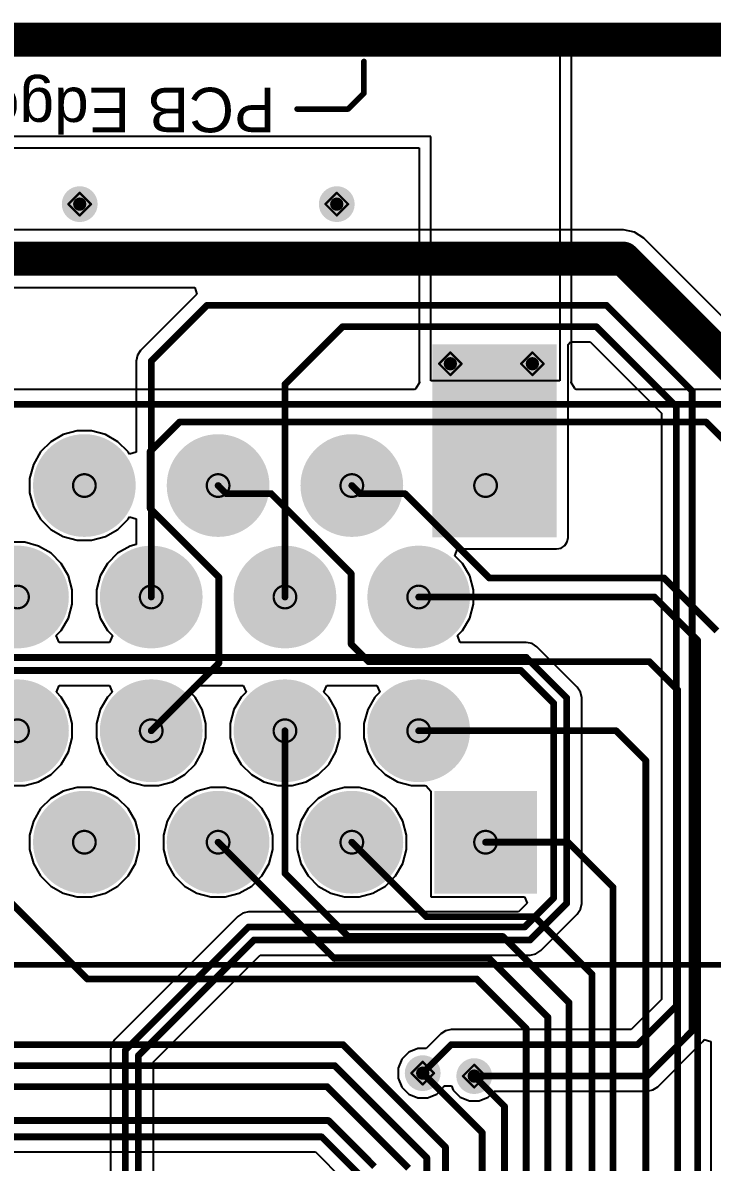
# Model space of a CAD drawing. Header units: inches. Extents: x -31 to 249, y -28 to 261.
# Drawn here: x 109.67 to 125.14, y 63.53 to 89.09 of the extents above; entities that cross this region are included whole.
import ezdxf

# ---------------------------------------------------------------- set-up
doc = ezdxf.new("R2010")
doc.units = ezdxf.units.IN
for name, color, linetype in [('Board Outline', 216, 'Continuous'), ('Bottom Layer', 5, 'Continuous'), ('Bottom Solder', 6, 'Continuous'), ('Drill Drawing', 1, 'Continuous'), ('Multi-Layer', 9, 'Continuous'), ('Pad Holes', 156, 'Continuous'), ('Top Layer', 1, 'Continuous'), ('Top Overlay', 2, 'Continuous'), ('Top Solder', 216, 'Continuous'), ('Via Holes', 16, 'Continuous')]:
    doc.layers.add(name, color=color, linetype=linetype)
doc.styles.add('Arial', font='', dxfattribs={"height": 0.2})
doc.styles.get('Arial').set_extended_font_data('Arial')

# ---------------------------------------------------------------- blocks, each defined once
blk = doc.blocks.new('6437288_2_42')
at = {"layer": 'Bottom Layer'}
blk.add_hatch(color=5, dxfattribs=at).paths.add_polyline_path([(-13.05, 8.3), (-10.95, 8.3), (-10.95, 6.2), (-13.05, 6.2)])
h = blk.add_hatch(color=5, dxfattribs=at)
edge = h.paths.add_edge_path()
edge.add_arc((-9, 7.25), 1.05, 0, 360)
h = blk.add_hatch(color=5, dxfattribs=at)
edge = h.paths.add_edge_path()
edge.add_arc((-6, 7.25), 1.05, 0, 360)
h = blk.add_hatch(color=5, dxfattribs=at)
edge = h.paths.add_edge_path()
edge.add_arc((-3, 7.25), 1.05, 0, 360)
h = blk.add_hatch(color=5, dxfattribs=at)
edge = h.paths.add_edge_path()
edge.add_arc((-10.5, 4.75), 1.05, 0, 360)
h = blk.add_hatch(color=5, dxfattribs=at)
edge = h.paths.add_edge_path()
edge.add_arc((-7.5, 4.75), 1.05, 0, 360)
h = blk.add_hatch(color=5, dxfattribs=at)
edge = h.paths.add_edge_path()
edge.add_arc((-4.5, 4.75), 1.05, 0, 360)
h = blk.add_hatch(color=5, dxfattribs=at)
edge = h.paths.add_edge_path()
edge.add_arc((-1.5, 4.75), 1.05, 0, 360)
h = blk.add_hatch(color=5, dxfattribs=at)
edge = h.paths.add_edge_path()
edge.add_arc((-10.5, 1.75), 1.05, 0, 360)
h = blk.add_hatch(color=5, dxfattribs=at)
edge = h.paths.add_edge_path()
edge.add_arc((-7.5, 1.75), 1.05, 0, 360)
h = blk.add_hatch(color=5, dxfattribs=at)
edge = h.paths.add_edge_path()
edge.add_arc((-4.5, 1.75), 1.05, 0, 360)
h = blk.add_hatch(color=5, dxfattribs=at)
edge = h.paths.add_edge_path()
edge.add_arc((-1.5, 1.75), 1.05, 0, 360)
h = blk.add_hatch(color=5, dxfattribs=at)
edge = h.paths.add_edge_path()
edge.add_arc((-12, -0.75), 1.05, 0, 360)
h = blk.add_hatch(color=5, dxfattribs=at)
edge = h.paths.add_edge_path()
edge.add_arc((-9, -0.75), 1.05, 0, 360)
h = blk.add_hatch(color=5, dxfattribs=at)
edge = h.paths.add_edge_path()
edge.add_arc((-6, -0.75), 1.05, 0, 360)
h = blk.add_hatch(color=5, dxfattribs=at)
edge = h.paths.add_edge_path()
edge.add_arc((-3, -0.75), 1.05, 0, 360)
at = {"layer": 'Bottom Solder'}
blk.add_hatch(color=6, dxfattribs=at).paths.add_polyline_path([(-13.152, 8.402), (-10.848, 8.402), (-10.848, 6.098), (-13.152, 6.098)])
h = blk.add_hatch(color=6, dxfattribs=at)
edge = h.paths.add_edge_path()
edge.add_arc((-9, 7.25), 1.152, 0, 360)
h = blk.add_hatch(color=6, dxfattribs=at)
edge = h.paths.add_edge_path()
edge.add_arc((-6, 7.25), 1.152, 0, 360)
h = blk.add_hatch(color=6, dxfattribs=at)
edge = h.paths.add_edge_path()
edge.add_arc((-3, 7.25), 1.152, 0, 360)
h = blk.add_hatch(color=6, dxfattribs=at)
edge = h.paths.add_edge_path()
edge.add_arc((-10.5, 4.75), 1.152, 0, 360)
h = blk.add_hatch(color=6, dxfattribs=at)
edge = h.paths.add_edge_path()
edge.add_arc((-7.5, 4.75), 1.152, 0, 360)
h = blk.add_hatch(color=6, dxfattribs=at)
edge = h.paths.add_edge_path()
edge.add_arc((-4.5, 4.75), 1.152, 0, 360)
h = blk.add_hatch(color=6, dxfattribs=at)
edge = h.paths.add_edge_path()
edge.add_arc((-1.5, 4.75), 1.152, 0, 360)
h = blk.add_hatch(color=6, dxfattribs=at)
edge = h.paths.add_edge_path()
edge.add_arc((-10.5, 1.75), 1.152, 0, 360)
h = blk.add_hatch(color=6, dxfattribs=at)
edge = h.paths.add_edge_path()
edge.add_arc((-7.5, 1.75), 1.152, 0, 360)
h = blk.add_hatch(color=6, dxfattribs=at)
edge = h.paths.add_edge_path()
edge.add_arc((-4.5, 1.75), 1.152, 0, 360)
h = blk.add_hatch(color=6, dxfattribs=at)
edge = h.paths.add_edge_path()
edge.add_arc((-1.5, 1.75), 1.152, 0, 360)
h = blk.add_hatch(color=6, dxfattribs=at)
edge = h.paths.add_edge_path()
edge.add_arc((-12, -0.75), 1.152, 0, 360)
h = blk.add_hatch(color=6, dxfattribs=at)
edge = h.paths.add_edge_path()
edge.add_arc((-9, -0.75), 1.152, 0, 360)
h = blk.add_hatch(color=6, dxfattribs=at)
edge = h.paths.add_edge_path()
edge.add_arc((-6, -0.75), 1.152, 0, 360)
h = blk.add_hatch(color=6, dxfattribs=at)
edge = h.paths.add_edge_path()
edge.add_arc((-3, -0.75), 1.152, 0, 360)
at = {"layer": 'Multi-Layer'}
blk.add_hatch(color=9, dxfattribs=at).paths.add_polyline_path([(-13.05, 8.3), (-10.95, 8.3), (-10.95, 6.2), (-13.05, 6.2)])
h = blk.add_hatch(color=9, dxfattribs=at)
edge = h.paths.add_edge_path()
edge.add_arc((-9, 7.25), 1.05, 0, 360)
h = blk.add_hatch(color=9, dxfattribs=at)
edge = h.paths.add_edge_path()
edge.add_arc((-6, 7.25), 1.05, 0, 360)
h = blk.add_hatch(color=9, dxfattribs=at)
edge = h.paths.add_edge_path()
edge.add_arc((-3, 7.25), 1.05, 0, 360)
h = blk.add_hatch(color=9, dxfattribs=at)
edge = h.paths.add_edge_path()
edge.add_arc((-10.5, 4.75), 1.05, 0, 360)
h = blk.add_hatch(color=9, dxfattribs=at)
edge = h.paths.add_edge_path()
edge.add_arc((-7.5, 4.75), 1.05, 0, 360)
h = blk.add_hatch(color=9, dxfattribs=at)
edge = h.paths.add_edge_path()
edge.add_arc((-4.5, 4.75), 1.05, 0, 360)
h = blk.add_hatch(color=9, dxfattribs=at)
edge = h.paths.add_edge_path()
edge.add_arc((-1.5, 4.75), 1.05, 0, 360)
h = blk.add_hatch(color=9, dxfattribs=at)
edge = h.paths.add_edge_path()
edge.add_arc((-10.5, 1.75), 1.05, 0, 360)
h = blk.add_hatch(color=9, dxfattribs=at)
edge = h.paths.add_edge_path()
edge.add_arc((-7.5, 1.75), 1.05, 0, 360)
h = blk.add_hatch(color=9, dxfattribs=at)
edge = h.paths.add_edge_path()
edge.add_arc((-4.5, 1.75), 1.05, 0, 360)
h = blk.add_hatch(color=9, dxfattribs=at)
edge = h.paths.add_edge_path()
edge.add_arc((-1.5, 1.75), 1.05, 0, 360)
h = blk.add_hatch(color=9, dxfattribs=at)
edge = h.paths.add_edge_path()
edge.add_arc((-12, -0.75), 1.05, 0, 360)
h = blk.add_hatch(color=9, dxfattribs=at)
edge = h.paths.add_edge_path()
edge.add_arc((-9, -0.75), 1.05, 0, 360)
h = blk.add_hatch(color=9, dxfattribs=at)
edge = h.paths.add_edge_path()
edge.add_arc((-6, -0.75), 1.05, 0, 360)
h = blk.add_hatch(color=9, dxfattribs=at)
edge = h.paths.add_edge_path()
edge.add_arc((-3, -0.75), 1.05, 0, 360)
at = {"layer": 'Pad Holes'}
h = blk.add_hatch(color=7, dxfattribs=at)
edge = h.paths.add_edge_path()
edge.add_arc((-12, 7.25), 0.65, 0, 360)
h = blk.add_hatch(color=7, dxfattribs=at)
edge = h.paths.add_edge_path()
edge.add_arc((-9, 7.25), 0.65, 0, 360)
h = blk.add_hatch(color=7, dxfattribs=at)
edge = h.paths.add_edge_path()
edge.add_arc((-6, 7.25), 0.65, 0, 360)
h = blk.add_hatch(color=7, dxfattribs=at)
edge = h.paths.add_edge_path()
edge.add_arc((-3, 7.25), 0.65, 0, 360)
h = blk.add_hatch(color=7, dxfattribs=at)
edge = h.paths.add_edge_path()
edge.add_arc((-10.5, 4.75), 0.65, 0, 360)
h = blk.add_hatch(color=7, dxfattribs=at)
edge = h.paths.add_edge_path()
edge.add_arc((-7.5, 4.75), 0.65, 0, 360)
h = blk.add_hatch(color=7, dxfattribs=at)
edge = h.paths.add_edge_path()
edge.add_arc((-4.5, 4.75), 0.65, 0, 360)
h = blk.add_hatch(color=7, dxfattribs=at)
edge = h.paths.add_edge_path()
edge.add_arc((-1.5, 4.75), 0.65, 0, 360)
h = blk.add_hatch(color=7, dxfattribs=at)
edge = h.paths.add_edge_path()
edge.add_arc((-10.5, 1.75), 0.65, 0, 360)
h = blk.add_hatch(color=7, dxfattribs=at)
edge = h.paths.add_edge_path()
edge.add_arc((-7.5, 1.75), 0.65, 0, 360)
h = blk.add_hatch(color=7, dxfattribs=at)
edge = h.paths.add_edge_path()
edge.add_arc((-4.5, 1.75), 0.65, 0, 360)
h = blk.add_hatch(color=7, dxfattribs=at)
edge = h.paths.add_edge_path()
edge.add_arc((-1.5, 1.75), 0.65, 0, 360)
h = blk.add_hatch(color=7, dxfattribs=at)
edge = h.paths.add_edge_path()
edge.add_arc((-12, -0.75), 0.65, 0, 360)
h = blk.add_hatch(color=7, dxfattribs=at)
edge = h.paths.add_edge_path()
edge.add_arc((-9, -0.75), 0.65, 0, 360)
h = blk.add_hatch(color=7, dxfattribs=at)
edge = h.paths.add_edge_path()
edge.add_arc((-6, -0.75), 0.65, 0, 360)
h = blk.add_hatch(color=7, dxfattribs=at)
edge = h.paths.add_edge_path()
edge.add_arc((-3, -0.75), 0.65, 0, 360)
at = {"layer": 'Top Layer'}
blk.add_hatch(color=1, dxfattribs=at).paths.add_polyline_path([(-13.05, 8.3), (-10.95, 8.3), (-10.95, 6.2), (-13.05, 6.2)])
h = blk.add_hatch(color=1, dxfattribs=at)
edge = h.paths.add_edge_path()
edge.add_arc((-9, 7.25), 1.05, 0, 360)
h = blk.add_hatch(color=1, dxfattribs=at)
edge = h.paths.add_edge_path()
edge.add_arc((-6, 7.25), 1.05, 0, 360)
h = blk.add_hatch(color=1, dxfattribs=at)
edge = h.paths.add_edge_path()
edge.add_arc((-3, 7.25), 1.05, 0, 360)
h = blk.add_hatch(color=1, dxfattribs=at)
edge = h.paths.add_edge_path()
edge.add_arc((-10.5, 4.75), 1.05, 0, 360)
h = blk.add_hatch(color=1, dxfattribs=at)
edge = h.paths.add_edge_path()
edge.add_arc((-7.5, 4.75), 1.05, 0, 360)
h = blk.add_hatch(color=1, dxfattribs=at)
edge = h.paths.add_edge_path()
edge.add_arc((-4.5, 4.75), 1.05, 0, 360)
h = blk.add_hatch(color=1, dxfattribs=at)
edge = h.paths.add_edge_path()
edge.add_arc((-1.5, 4.75), 1.05, 0, 360)
h = blk.add_hatch(color=1, dxfattribs=at)
edge = h.paths.add_edge_path()
edge.add_arc((-10.5, 1.75), 1.05, 0, 360)
h = blk.add_hatch(color=1, dxfattribs=at)
edge = h.paths.add_edge_path()
edge.add_arc((-7.5, 1.75), 1.05, 0, 360)
h = blk.add_hatch(color=1, dxfattribs=at)
edge = h.paths.add_edge_path()
edge.add_arc((-4.5, 1.75), 1.05, 0, 360)
h = blk.add_hatch(color=1, dxfattribs=at)
edge = h.paths.add_edge_path()
edge.add_arc((-1.5, 1.75), 1.05, 0, 360)
h = blk.add_hatch(color=1, dxfattribs=at)
edge = h.paths.add_edge_path()
edge.add_arc((-12, -0.75), 1.05, 0, 360)
h = blk.add_hatch(color=1, dxfattribs=at)
edge = h.paths.add_edge_path()
edge.add_arc((-9, -0.75), 1.05, 0, 360)
h = blk.add_hatch(color=1, dxfattribs=at)
edge = h.paths.add_edge_path()
edge.add_arc((-6, -0.75), 1.05, 0, 360)
h = blk.add_hatch(color=1, dxfattribs=at)
edge = h.paths.add_edge_path()
edge.add_arc((-3, -0.75), 1.05, 0, 360)
at = {"layer": 'Top Solder'}
blk.add_hatch(color=216, dxfattribs=at).paths.add_polyline_path([(-13.152, 8.402), (-10.848, 8.402), (-10.848, 6.098), (-13.152, 6.098)])
h = blk.add_hatch(color=216, dxfattribs=at)
edge = h.paths.add_edge_path()
edge.add_arc((-9, 7.25), 1.152, 0, 360)
h = blk.add_hatch(color=216, dxfattribs=at)
edge = h.paths.add_edge_path()
edge.add_arc((-6, 7.25), 1.152, 0, 360)
h = blk.add_hatch(color=216, dxfattribs=at)
edge = h.paths.add_edge_path()
edge.add_arc((-3, 7.25), 1.152, 0, 360)
h = blk.add_hatch(color=216, dxfattribs=at)
edge = h.paths.add_edge_path()
edge.add_arc((-10.5, 4.75), 1.152, 0, 360)
h = blk.add_hatch(color=216, dxfattribs=at)
edge = h.paths.add_edge_path()
edge.add_arc((-7.5, 4.75), 1.152, 0, 360)
h = blk.add_hatch(color=216, dxfattribs=at)
edge = h.paths.add_edge_path()
edge.add_arc((-4.5, 4.75), 1.152, 0, 360)
h = blk.add_hatch(color=216, dxfattribs=at)
edge = h.paths.add_edge_path()
edge.add_arc((-1.5, 4.75), 1.152, 0, 360)
h = blk.add_hatch(color=216, dxfattribs=at)
edge = h.paths.add_edge_path()
edge.add_arc((-10.5, 1.75), 1.152, 0, 360)
h = blk.add_hatch(color=216, dxfattribs=at)
edge = h.paths.add_edge_path()
edge.add_arc((-7.5, 1.75), 1.152, 0, 360)
h = blk.add_hatch(color=216, dxfattribs=at)
edge = h.paths.add_edge_path()
edge.add_arc((-4.5, 1.75), 1.152, 0, 360)
h = blk.add_hatch(color=216, dxfattribs=at)
edge = h.paths.add_edge_path()
edge.add_arc((-1.5, 1.75), 1.152, 0, 360)
h = blk.add_hatch(color=216, dxfattribs=at)
edge = h.paths.add_edge_path()
edge.add_arc((-12, -0.75), 1.152, 0, 360)
h = blk.add_hatch(color=216, dxfattribs=at)
edge = h.paths.add_edge_path()
edge.add_arc((-9, -0.75), 1.152, 0, 360)
h = blk.add_hatch(color=216, dxfattribs=at)
edge = h.paths.add_edge_path()
edge.add_arc((-6, -0.75), 1.152, 0, 360)
h = blk.add_hatch(color=216, dxfattribs=at)
edge = h.paths.add_edge_path()
edge.add_arc((-3, -0.75), 1.152, 0, 360)
at = {"layer": 'Top Overlay', "const_width": 0.127}
for points in [[(19.25, 10), (-19.25, 10)], [(-8.915, -9.195), (-9.271, -9.55)], [(-7.772, -9.195), (-8.915, -9.195)], [(-9.271, -9.55), (-9.271, -10.262)], [(19.25, -10.75), (-19.25, -10.75)]]:
    blk.add_lwpolyline(points, dxfattribs=at)
at = {"layer": 'Top Overlay', "const_width": 0.0635}
for points in [[(-8.947, -9.195, 1), (-8.884, -9.195, 1)], [(-8.947, -9.195, 1), (-8.884, -9.195, 1)], [(-7.804, -9.195, 1), (-7.741, -9.195, 1)], [(-9.303, -9.55, 1), (-9.239, -9.55, 1)], [(-9.303, -9.55, 1), (-9.239, -9.55, 1)], [(-9.303, -10.262, 1), (-9.239, -10.262, 1)]]:
    blk.add_lwpolyline(points, format="xyb", close=True, dxfattribs=at)
at = {"layer": 'Top Overlay', "style": 'Arial'}
blk.add_text('PCB Edge', height=1, dxfattribs=at).set_placement((-7.29, -9.674))

msp = doc.modelspace()

# ---------------------------------------------------------------- hatches: boundary and pattern name
at = {"layer": 'Bottom Layer'}
h = msp.add_hatch(color=5, dxfattribs=at)
edge = h.paths.add_edge_path()
edge.add_arc((110.947, 85.018), 0.3, 0, 360)
h = msp.add_hatch(color=5, dxfattribs=at)
edge = h.paths.add_edge_path()
edge.add_arc((116.713, 85.018), 0.3, 0, 360)
h = msp.add_hatch(color=5, dxfattribs=at)
edge = h.paths.add_edge_path()
edge.add_arc((119.261, 81.438), 0.3, 0, 360)
h = msp.add_hatch(color=5, dxfattribs=at)
edge = h.paths.add_edge_path()
edge.add_arc((121.101, 81.438), 0.3, 0, 360)
h = msp.add_hatch(color=5, dxfattribs=at)
edge = h.paths.add_edge_path()
edge.add_arc((118.641, 65.526), 0.3, 0, 360)
h = msp.add_hatch(color=5, dxfattribs=at)
edge = h.paths.add_edge_path()
edge.add_arc((119.797, 65.46), 0.3, 0, 360)
at = {"layer": 'Bottom Solder'}
h = msp.add_hatch(color=6, dxfattribs=at)
edge = h.paths.add_edge_path()
edge.add_arc((110.947, 85.018), 0.402, 0, 360)
h = msp.add_hatch(color=6, dxfattribs=at)
edge = h.paths.add_edge_path()
edge.add_arc((116.713, 85.018), 0.402, 0, 360)
h = msp.add_hatch(color=6, dxfattribs=at)
edge = h.paths.add_edge_path()
edge.add_arc((119.261, 81.438), 0.402, 0, 360)
h = msp.add_hatch(color=6, dxfattribs=at)
edge = h.paths.add_edge_path()
edge.add_arc((121.101, 81.438), 0.402, 0, 360)
h = msp.add_hatch(color=6, dxfattribs=at)
edge = h.paths.add_edge_path()
edge.add_arc((118.641, 65.526), 0.402, 0, 360)
h = msp.add_hatch(color=6, dxfattribs=at)
edge = h.paths.add_edge_path()
edge.add_arc((119.797, 65.46), 0.402, 0, 360)
at = {"layer": 'Top Layer'}
h = msp.add_hatch(color=1, dxfattribs=at)
edge = h.paths.add_edge_path()
edge.add_arc((110.947, 85.018), 0.3, 0, 360)
h = msp.add_hatch(color=1, dxfattribs=at)
edge = h.paths.add_edge_path()
edge.add_arc((116.713, 85.018), 0.3, 0, 360)
msp.add_hatch(color=1, dxfattribs=at).paths.add_polyline_path([(118.86, 77.542), (121.645, 77.542), (121.645, 81.872), (118.86, 81.872)])
h = msp.add_hatch(color=1, dxfattribs=at)
edge = h.paths.add_edge_path()
edge.add_arc((119.261, 81.438), 0.3, 0, 360)
h = msp.add_hatch(color=1, dxfattribs=at)
edge = h.paths.add_edge_path()
edge.add_arc((121.101, 81.438), 0.3, 0, 360)
h = msp.add_hatch(color=1, dxfattribs=at)
edge = h.paths.add_edge_path()
edge.add_arc((118.641, 65.526), 0.3, 0, 360)
h = msp.add_hatch(color=1, dxfattribs=at)
edge = h.paths.add_edge_path()
edge.add_arc((119.797, 65.46), 0.3, 0, 360)
at = {"layer": 'Top Solder'}
h = msp.add_hatch(color=216, dxfattribs=at)
edge = h.paths.add_edge_path()
edge.add_arc((110.947, 85.018), 0.402, 0, 360)
h = msp.add_hatch(color=216, dxfattribs=at)
edge = h.paths.add_edge_path()
edge.add_arc((116.713, 85.018), 0.402, 0, 360)
h = msp.add_hatch(color=216, dxfattribs=at)
edge = h.paths.add_edge_path()
edge.add_arc((119.261, 81.438), 0.402, 0, 360)
h = msp.add_hatch(color=216, dxfattribs=at)
edge = h.paths.add_edge_path()
edge.add_arc((121.101, 81.438), 0.402, 0, 360)
h = msp.add_hatch(color=216, dxfattribs=at)
edge = h.paths.add_edge_path()
edge.add_arc((118.641, 65.526), 0.402, 0, 360)
h = msp.add_hatch(color=216, dxfattribs=at)
edge = h.paths.add_edge_path()
edge.add_arc((119.797, 65.46), 0.402, 0, 360)
at = {"layer": 'Via Holes'}
h = msp.add_hatch(color=7, dxfattribs=at)
edge = h.paths.add_edge_path()
edge.add_arc((110.947, 85.018), 0.15, 0, 360)
h = msp.add_hatch(color=7, dxfattribs=at)
edge = h.paths.add_edge_path()
edge.add_arc((116.713, 85.018), 0.15, 0, 360)
h = msp.add_hatch(color=7, dxfattribs=at)
edge = h.paths.add_edge_path()
edge.add_arc((119.261, 81.438), 0.15, 0, 360)
h = msp.add_hatch(color=7, dxfattribs=at)
edge = h.paths.add_edge_path()
edge.add_arc((121.101, 81.438), 0.15, 0, 360)
h = msp.add_hatch(color=7, dxfattribs=at)
edge = h.paths.add_edge_path()
edge.add_arc((118.641, 65.526), 0.15, 0, 360)
h = msp.add_hatch(color=7, dxfattribs=at)
edge = h.paths.add_edge_path()
edge.add_arc((119.797, 65.46), 0.15, 0, 360)

# ---------------------------------------------------------------- linework, layer by layer
at = {"layer": 'Board Outline', "const_width": 0.762}
msp.add_lwpolyline([(0, 88.705), (135, 88.705)], dxfattribs=at)
at = {"layer": 'Bottom Layer'}
for p, q in [((0.259, 88.446), (121.717, 88.446)), ((121.717, 88.446), (121.717, 81.051)), ((121.976, 81.051), (121.976, 88.446)), ((121.976, 88.446), (134.741, 88.446)), ((118.821, 86.538), (90.161, 86.538)), ((118.821, 81.051), (118.821, 86.538)), ((90.535, 86.279), (118.562, 86.279)), ((118.562, 86.279), (118.562, 81.051)), ((118.562, 81.051), (118.569, 81.015)), ((121.717, 81.051), (118.821, 81.051)), ((121.969, 81.015), (121.976, 81.051)), ((118.458, 80.863), (104.199, 80.863)), ((118.484, 80.882), (118.458, 80.863)), ((118.569, 81.015), (118.484, 80.882)), ((122.054, 80.882), (121.969, 81.015)), ((122.08, 80.863), (122.054, 80.882)), ((125.346, 80.863), (122.08, 80.863)), ((87.33, 63.76), (116.236, 63.76)), ((116.236, 63.76), (116.859, 63.137))]:
    msp.add_line(p, q, dxfattribs=at)
at = {"layer": 'Bottom Layer', "const_width": 0.152}
for points in [[(104.199, 80.526), (125.346, 80.526)], [(112.527, 79.472), (113.184, 80.129)], [(113.184, 80.129), (124.998, 80.129)], [(124.998, 80.129), (125.69, 79.437)], [(112.527, 78.192), (112.527, 79.472)], [(114.051, 78.706), (114.23, 78.526)], [(117.051, 78.706), (117.231, 78.525)], [(114.23, 78.526), (115.24, 78.526)], [(115.24, 78.526), (117.037, 76.73)], [(117.231, 78.525), (118.24, 78.525)], [(118.24, 78.525), (120.134, 76.632)], [(112.527, 78.192), (114.068, 76.651)], [(114.068, 74.723), (114.068, 76.651)], [(117.037, 75.146), (117.037, 76.73)], [(120.134, 76.632), (124.054, 76.632)], [(124.054, 76.632), (125.24, 75.446)], [(118.551, 76.206), (123.837, 76.206)], [(123.837, 76.206), (124.809, 75.233)], [(117.037, 75.146), (117.428, 74.755)], [(124.809, 26.128), (124.809, 75.233)], [(112.551, 73.206), (114.068, 74.723)], [(117.428, 74.755), (123.726, 74.755)], [(123.726, 74.755), (124.36, 74.121)], [(124.36, 26.484), (124.36, 74.121)], [(115.551, 70.009), (115.551, 73.206)], [(118.551, 73.206), (122.979, 73.206)], [(122.979, 73.206), (123.647, 72.538)], [(123.647, 27), (123.647, 72.538)], [(108.051, 70.706), (111.12, 67.637)], [(114.051, 70.706), (116.657, 68.099)], [(117.051, 70.706), (118.719, 69.037)], [(120.051, 70.706), (121.902, 70.706)], [(121.902, 70.706), (122.91, 69.698)], [(115.551, 70.009), (116.969, 68.591)], [(122.91, 27.636), (122.91, 69.698)], [(118.719, 69.037), (121.148, 69.037)], [(121.148, 69.037), (122.439, 67.746)], [(116.969, 68.591), (120.438, 68.591)], [(120.438, 68.591), (121.924, 67.105)], [(116.657, 68.099), (120.132, 68.099)], [(120.132, 68.099), (121.449, 66.783)], [(122.439, 27.885), (122.439, 67.746)], [(111.12, 67.637), (119.854, 67.637)], [(119.854, 67.637), (120.962, 66.528)], [(121.924, 33.752), (121.924, 67.105)], [(121.449, 34.09), (121.449, 66.783)], [(120.962, 34.34), (120.962, 66.528)], [(105.013, 66.167), (116.851, 66.167)], [(116.851, 66.167), (119.152, 63.867)], [(104.757, 65.695), (116.667, 65.695)], [(116.667, 65.695), (118.733, 63.629)], [(118.641, 65.526), (119.976, 64.191)], [(119.797, 65.46), (120.476, 64.781)], [(104.533, 65.223), (116.494, 65.223)], [(116.494, 65.223), (118.325, 63.392)], [(120.476, 34.625), (120.476, 64.781)], [(88.007, 64.463), (116.527, 64.463)], [(116.527, 64.463), (117.561, 63.428)], [(87.33, 64.097), (116.375, 64.097)], [(116.375, 64.097), (117.196, 63.276)], [(119.976, 34.863), (119.976, 64.191)], [(119.152, 35.022), (119.152, 63.867)], [(118.733, 35.307), (118.733, 63.629)]]:
    msp.add_lwpolyline(points, dxfattribs=at)
at = {"layer": 'Bottom Layer', "const_width": 0.0762}
for points in [[(113.146, 80.129, 1), (113.222, 80.129, 1)], [(113.146, 80.129, 1), (113.222, 80.129, 1)], [(124.96, 80.129, 1), (125.036, 80.129, 1)], [(124.96, 80.129, 1), (125.036, 80.129, 1)], [(112.489, 79.472, 1), (112.565, 79.472, 1)], [(112.489, 79.472, 1), (112.565, 79.472, 1)], [(114.013, 78.706, 1), (114.089, 78.706, 1)], [(117.013, 78.706, 1), (117.089, 78.706, 1)], [(114.192, 78.526, 1), (114.268, 78.526, 1)], [(114.192, 78.526, 1), (114.268, 78.526, 1)], [(115.202, 78.526, 1), (115.278, 78.526, 1)], [(115.202, 78.526, 1), (115.278, 78.526, 1)], [(117.193, 78.525, 1), (117.269, 78.525, 1)], [(117.193, 78.525, 1), (117.269, 78.525, 1)], [(118.202, 78.525, 1), (118.278, 78.525, 1)], [(118.202, 78.525, 1), (118.278, 78.525, 1)], [(112.489, 78.192, 1), (112.565, 78.192, 1)], [(112.489, 78.192, 1), (112.565, 78.192, 1)], [(114.03, 76.651, 1), (114.106, 76.651, 1)], [(114.03, 76.651, 1), (114.106, 76.651, 1)], [(116.999, 76.73, 1), (117.075, 76.73, 1)], [(116.999, 76.73, 1), (117.075, 76.73, 1)], [(120.096, 76.632, 1), (120.172, 76.632, 1)], [(120.096, 76.632, 1), (120.172, 76.632, 1)], [(124.016, 76.632, 1), (124.092, 76.632, 1)], [(124.016, 76.632, 1), (124.092, 76.632, 1)], [(118.513, 76.206, 1), (118.589, 76.206, 1)], [(123.799, 76.206, 1), (123.875, 76.206, 1)], [(123.799, 76.206, 1), (123.875, 76.206, 1)], [(116.999, 75.146, 1), (117.075, 75.146, 1)], [(116.999, 75.146, 1), (117.075, 75.146, 1)], [(124.771, 75.233, 1), (124.847, 75.233, 1)], [(124.771, 75.233, 1), (124.847, 75.233, 1)], [(114.03, 74.723, 1), (114.106, 74.723, 1)], [(114.03, 74.723, 1), (114.106, 74.723, 1)], [(117.39, 74.755, 1), (117.466, 74.755, 1)], [(117.39, 74.755, 1), (117.466, 74.755, 1)], [(123.688, 74.755, 1), (123.764, 74.755, 1)], [(123.688, 74.755, 1), (123.764, 74.755, 1)], [(124.322, 74.121, 1), (124.398, 74.121, 1)], [(124.322, 74.121, 1), (124.398, 74.121, 1)], [(112.513, 73.206, 1), (112.589, 73.206, 1)], [(115.513, 73.206, 1), (115.589, 73.206, 1)], [(118.513, 73.206, 1), (118.589, 73.206, 1)], [(122.941, 73.206, 1), (123.017, 73.206, 1)], [(122.941, 73.206, 1), (123.017, 73.206, 1)], [(123.609, 72.538, 1), (123.685, 72.538, 1)], [(123.609, 72.538, 1), (123.685, 72.538, 1)], [(114.013, 70.706, 1), (114.089, 70.706, 1)], [(117.013, 70.706, 1), (117.089, 70.706, 1)], [(120.013, 70.706, 1), (120.089, 70.706, 1)], [(121.864, 70.706, 1), (121.94, 70.706, 1)], [(121.864, 70.706, 1), (121.94, 70.706, 1)], [(115.513, 70.009, 1), (115.589, 70.009, 1)], [(115.513, 70.009, 1), (115.589, 70.009, 1)], [(122.872, 69.698, 1), (122.948, 69.698, 1)], [(122.872, 69.698, 1), (122.948, 69.698, 1)], [(118.681, 69.037, 1), (118.757, 69.037, 1)], [(118.681, 69.037, 1), (118.757, 69.037, 1)], [(121.109, 69.037, 1), (121.186, 69.037, 1)], [(121.109, 69.037, 1), (121.186, 69.037, 1)], [(116.931, 68.591, 1), (117.007, 68.591, 1)], [(116.931, 68.591, 1), (117.007, 68.591, 1)], [(120.4, 68.591, 1), (120.476, 68.591, 1)], [(120.4, 68.591, 1), (120.476, 68.591, 1)], [(116.619, 68.099, 1), (116.696, 68.099, 1)], [(116.619, 68.099, 1), (116.696, 68.099, 1)], [(120.094, 68.099, 1), (120.17, 68.099, 1)], [(120.094, 68.099, 1), (120.17, 68.099, 1)], [(122.401, 67.746, 1), (122.477, 67.746, 1)], [(122.401, 67.746, 1), (122.477, 67.746, 1)], [(111.082, 67.637, 1), (111.158, 67.637, 1)], [(111.082, 67.637, 1), (111.158, 67.637, 1)], [(119.815, 67.637, 1), (119.892, 67.637, 1)], [(119.815, 67.637, 1), (119.892, 67.637, 1)], [(121.886, 67.105, 1), (121.962, 67.105, 1)], [(121.886, 67.105, 1), (121.962, 67.105, 1)], [(121.411, 66.783, 1), (121.487, 66.783, 1)], [(121.411, 66.783, 1), (121.487, 66.783, 1)], [(120.924, 66.528, 1), (121, 66.528, 1)], [(120.924, 66.528, 1), (121, 66.528, 1)], [(116.813, 66.167, 1), (116.89, 66.167, 1)], [(116.813, 66.167, 1), (116.89, 66.167, 1)], [(116.629, 65.695, 1), (116.706, 65.695, 1)], [(116.629, 65.695, 1), (116.706, 65.695, 1)], [(118.603, 65.526, 1), (118.679, 65.526, 1)], [(119.759, 65.46, 1), (119.835, 65.46, 1)], [(116.456, 65.223, 1), (116.532, 65.223, 1)], [(116.456, 65.223, 1), (116.532, 65.223, 1)], [(120.438, 64.781, 1), (120.514, 64.781, 1)], [(120.438, 64.781, 1), (120.514, 64.781, 1)], [(116.489, 64.463, 1), (116.565, 64.463, 1)], [(116.489, 64.463, 1), (116.565, 64.463, 1)], [(116.337, 64.097, 1), (116.413, 64.097, 1)], [(116.337, 64.097, 1), (116.413, 64.097, 1)], [(119.938, 64.191, 1), (120.014, 64.191, 1)], [(119.938, 64.191, 1), (120.014, 64.191, 1)], [(119.114, 63.867, 1), (119.19, 63.867, 1)], [(119.114, 63.867, 1), (119.19, 63.867, 1)], [(118.695, 63.629, 1), (118.771, 63.629, 1)], [(118.695, 63.629, 1), (118.771, 63.629, 1)]]:
    msp.add_lwpolyline(points, format="xyb", close=True, dxfattribs=at)
at = {"layer": 'Drill Drawing', "const_width": 0.0508}
for points in [[(110.693, 85.018), (110.947, 85.272)], [(110.947, 85.272), (111.201, 85.018)], [(116.459, 85.018), (116.713, 85.272)], [(116.713, 85.272), (116.967, 85.018)], [(110.693, 85.018), (110.947, 84.764)], [(110.947, 84.764), (111.201, 85.018)], [(116.459, 85.018), (116.713, 84.764)], [(116.713, 84.764), (116.967, 85.018)], [(119.007, 81.438), (119.261, 81.692)], [(119.261, 81.692), (119.515, 81.438)], [(120.847, 81.438), (121.101, 81.692)], [(121.101, 81.692), (121.355, 81.438)], [(119.007, 81.438), (119.261, 81.184)], [(119.261, 81.184), (119.515, 81.438)], [(120.847, 81.438), (121.101, 81.184)], [(121.101, 81.184), (121.355, 81.438)], [(118.387, 65.526), (118.641, 65.78)], [(118.641, 65.78), (118.895, 65.526)], [(119.543, 65.46), (119.797, 65.714)], [(119.797, 65.714), (120.051, 65.46)], [(118.387, 65.526), (118.641, 65.272)], [(118.641, 65.272), (118.895, 65.526)], [(119.543, 65.46), (119.797, 65.206)], [(119.797, 65.206), (120.051, 65.46)]]:
    msp.add_lwpolyline(points, dxfattribs=at)
at = {"layer": 'Drill Drawing'}
for points, const_width in [([(110.934, 85.272, 1), (110.96, 85.272, 1)], 0.0254), ([(110.934, 85.272, 1), (110.96, 85.272, 1)], 0.0254), ([(116.7, 85.272, 1), (116.726, 85.272, 1)], 0.0254), ([(116.7, 85.272, 1), (116.726, 85.272, 1)], 0.0254), ([(110.68, 85.018, 1), (110.706, 85.018, 1)], 0.0254), ([(110.68, 85.018, 1), (110.706, 85.018, 1)], 0.0254), ([(111.189, 85.018, 1), (111.214, 85.018, 1)], 0.0254), ([(111.189, 85.018, 1), (111.214, 85.018, 1)], 0.0254), ([(116.446, 85.018, 1), (116.472, 85.018, 1)], 0.0254), ([(116.446, 85.018, 1), (116.472, 85.018, 1)], 0.0254), ([(116.954, 85.018, 1), (116.98, 85.018, 1)], 0.0254), ([(116.954, 85.018, 1), (116.98, 85.018, 1)], 0.0254), ([(110.934, 84.764, 1), (110.96, 84.764, 1)], 0.0254), ([(110.934, 84.764, 1), (110.96, 84.764, 1)], 0.0254), ([(116.7, 84.764, 1), (116.726, 84.764, 1)], 0.0254), ([(116.7, 84.764, 1), (116.726, 84.764, 1)], 0.0254), ([(119.248, 81.692, 1), (119.273, 81.692, 1)], 0.0254), ([(119.248, 81.692, 1), (119.273, 81.692, 1)], 0.0254), ([(121.088, 81.692, 1), (121.114, 81.692, 1)], 0.0254), ([(121.088, 81.692, 1), (121.114, 81.692, 1)], 0.0254), ([(118.994, 81.438, 1), (119.019, 81.438, 1)], 0.0254), ([(118.994, 81.438, 1), (119.019, 81.438, 1)], 0.0254), ([(119.502, 81.438, 1), (119.527, 81.438, 1)], 0.0254), ([(119.502, 81.438, 1), (119.527, 81.438, 1)], 0.0254), ([(120.834, 81.438, 1), (120.86, 81.438, 1)], 0.0254), ([(120.834, 81.438, 1), (120.86, 81.438, 1)], 0.0254), ([(121.342, 81.438, 1), (121.368, 81.438, 1)], 0.0254), ([(121.342, 81.438, 1), (121.368, 81.438, 1)], 0.0254), ([(119.248, 81.184, 1), (119.273, 81.184, 1)], 0.0254), ([(119.248, 81.184, 1), (119.273, 81.184, 1)], 0.0254), ([(121.088, 81.184, 1), (121.114, 81.184, 1)], 0.0254), ([(121.088, 81.184, 1), (121.114, 81.184, 1)], 0.0254), ([(111.305, 78.706, 1), (110.797, 78.706, 1)], 0.0508), ([(114.305, 78.706, 1), (113.797, 78.706, 1)], 0.0508), ([(117.305, 78.706, 1), (116.797, 78.706, 1)], 0.0508), ([(120.305, 78.706, 1), (119.797, 78.706, 1)], 0.0508), ([(110.784, 78.706, 1), (110.81, 78.706, 1)], 0.0254), ([(111.292, 78.706, 1), (111.318, 78.706, 1)], 0.0254), ([(113.784, 78.706, 1), (113.81, 78.706, 1)], 0.0254), ([(114.292, 78.706, 1), (114.318, 78.706, 1)], 0.0254), ([(116.784, 78.706, 1), (116.81, 78.706, 1)], 0.0254), ([(117.292, 78.706, 1), (117.318, 78.706, 1)], 0.0254), ([(119.784, 78.706, 1), (119.81, 78.706, 1)], 0.0254), ([(120.292, 78.706, 1), (120.318, 78.706, 1)], 0.0254), ([(109.805, 76.206, 1), (109.297, 76.206, 1)], 0.0508), ([(112.805, 76.206, 1), (112.297, 76.206, 1)], 0.0508), ([(115.805, 76.206, 1), (115.297, 76.206, 1)], 0.0508), ([(118.805, 76.206, 1), (118.297, 76.206, 1)], 0.0508), ([(109.792, 76.206, 1), (109.818, 76.206, 1)], 0.0254), ([(112.284, 76.206, 1), (112.31, 76.206, 1)], 0.0254), ([(112.792, 76.206, 1), (112.818, 76.206, 1)], 0.0254), ([(115.284, 76.206, 1), (115.31, 76.206, 1)], 0.0254), ([(115.792, 76.206, 1), (115.818, 76.206, 1)], 0.0254), ([(118.284, 76.206, 1), (118.31, 76.206, 1)], 0.0254), ([(118.792, 76.206, 1), (118.818, 76.206, 1)], 0.0254), ([(109.805, 73.206, 1), (109.297, 73.206, 1)], 0.0508), ([(112.805, 73.206, 1), (112.297, 73.206, 1)], 0.0508), ([(115.805, 73.206, 1), (115.297, 73.206, 1)], 0.0508), ([(118.805, 73.206, 1), (118.297, 73.206, 1)], 0.0508), ([(109.792, 73.206, 1), (109.818, 73.206, 1)], 0.0254), ([(112.284, 73.206, 1), (112.31, 73.206, 1)], 0.0254), ([(112.792, 73.206, 1), (112.818, 73.206, 1)], 0.0254), ([(115.284, 73.206, 1), (115.31, 73.206, 1)], 0.0254), ([(115.792, 73.206, 1), (115.818, 73.206, 1)], 0.0254), ([(118.284, 73.206, 1), (118.31, 73.206, 1)], 0.0254), ([(118.792, 73.206, 1), (118.818, 73.206, 1)], 0.0254), ([(111.305, 70.706, 1), (110.797, 70.706, 1)], 0.0508), ([(114.305, 70.706, 1), (113.797, 70.706, 1)], 0.0508), ([(117.305, 70.706, 1), (116.797, 70.706, 1)], 0.0508), ([(120.305, 70.706, 1), (119.797, 70.706, 1)], 0.0508), ([(110.784, 70.706, 1), (110.81, 70.706, 1)], 0.0254), ([(111.292, 70.706, 1), (111.318, 70.706, 1)], 0.0254), ([(113.784, 70.706, 1), (113.81, 70.706, 1)], 0.0254), ([(114.292, 70.706, 1), (114.318, 70.706, 1)], 0.0254), ([(116.784, 70.706, 1), (116.81, 70.706, 1)], 0.0254), ([(117.292, 70.706, 1), (117.318, 70.706, 1)], 0.0254), ([(119.784, 70.706, 1), (119.81, 70.706, 1)], 0.0254), ([(120.292, 70.706, 1), (120.318, 70.706, 1)], 0.0254), ([(118.628, 65.78, 1), (118.654, 65.78, 1)], 0.0254), ([(118.628, 65.78, 1), (118.654, 65.78, 1)], 0.0254), ([(119.784, 65.714, 1), (119.81, 65.714, 1)], 0.0254), ([(119.784, 65.714, 1), (119.81, 65.714, 1)], 0.0254), ([(118.374, 65.526, 1), (118.4, 65.526, 1)], 0.0254), ([(118.374, 65.526, 1), (118.4, 65.526, 1)], 0.0254), ([(118.882, 65.526, 1), (118.908, 65.526, 1)], 0.0254), ([(118.882, 65.526, 1), (118.908, 65.526, 1)], 0.0254), ([(119.53, 65.46, 1), (119.556, 65.46, 1)], 0.0254), ([(119.53, 65.46, 1), (119.556, 65.46, 1)], 0.0254), ([(120.038, 65.46, 1), (120.064, 65.46, 1)], 0.0254), ([(120.038, 65.46, 1), (120.064, 65.46, 1)], 0.0254), ([(118.628, 65.272, 1), (118.654, 65.272, 1)], 0.0254), ([(118.628, 65.272, 1), (118.654, 65.272, 1)], 0.0254), ([(119.784, 65.206, 1), (119.81, 65.206, 1)], 0.0254), ([(119.784, 65.206, 1), (119.81, 65.206, 1)], 0.0254)]:
    msp.add_lwpolyline(points, format="xyb", close=True, dxfattribs=dict(at, const_width=const_width))
at = {"layer": 'Top Layer'}
for p, q in [((0.259, 88.446), (134.741, 88.446)), ((123.143, 84.442), (97.053, 84.442)), ((123.39, 84.393), (123.143, 84.442)), ((123.6, 84.252), (123.39, 84.393)), ((126.212, 81.64), (123.6, 84.252)), ((97.322, 83.147), (113.529, 83.147)), ((113.529, 83.147), (113.575, 82.995)), ((113.56, 82.984), (112.313, 81.737)), ((113.575, 82.995), (113.56, 82.984)), ((121.904, 81.872), (121.953, 81.932)), ((121.904, 77.542), (121.904, 81.872)), ((121.953, 81.932), (122.394, 81.932)), ((122.394, 81.932), (123.995, 80.331)), ((112.24, 81.628), (112.214, 81.499)), ((112.313, 81.737), (112.24, 81.628)), ((112.214, 81.499), (112.214, 79.451)), ((123.995, 80.331), (123.995, 67.178)), ((110.577, 79.85), (110.297, 79.688)), ((110.889, 79.933), (110.577, 79.85)), ((111.212, 79.933), (110.889, 79.933)), ((111.525, 79.85), (111.212, 79.933)), ((111.805, 79.688), (111.525, 79.85)), ((110.297, 79.688), (110.068, 79.459)), ((112.033, 79.459), (111.805, 79.688)), ((110.068, 79.459), (109.907, 79.18)), ((112.062, 79.41), (112.033, 79.459)), ((112.214, 79.451), (112.062, 79.41)), ((109.907, 79.18), (109.823, 78.867)), ((109.823, 78.867), (109.823, 78.544)), ((109.823, 78.544), (109.907, 78.232)), ((109.907, 78.232), (110.068, 77.952)), ((110.068, 77.952), (110.297, 77.723)), ((111.805, 77.723), (112.033, 77.952)), ((112.033, 77.952), (112.062, 78.001)), ((112.062, 78.001), (112.214, 77.96)), ((112.214, 77.96), (112.214, 77.387)), ((110.297, 77.723), (110.577, 77.561)), ((111.525, 77.561), (111.805, 77.723)), ((110.577, 77.561), (110.889, 77.478)), ((110.889, 77.478), (111.212, 77.478)), ((111.212, 77.478), (111.525, 77.561)), ((121.828, 77.359), (121.884, 77.443)), ((121.884, 77.443), (121.904, 77.542)), ((109.712, 77.433), (109.389, 77.433)), ((110.025, 77.35), (109.712, 77.433)), ((110.305, 77.188), (110.025, 77.35)), ((110.533, 76.959), (110.305, 77.188)), ((111.797, 77.188), (111.568, 76.959)), ((112.077, 77.35), (111.797, 77.188)), ((112.214, 77.387), (112.077, 77.35)), ((119.362, 77.13), (119.425, 77.283)), ((119.425, 77.283), (121.645, 77.283)), ((121.645, 77.283), (121.744, 77.303)), ((121.744, 77.303), (121.828, 77.359)), ((110.695, 76.68), (110.533, 76.959)), ((111.568, 76.959), (111.407, 76.68)), ((119.533, 76.959), (119.362, 77.13)), ((119.695, 76.68), (119.533, 76.959)), ((110.779, 76.367), (110.695, 76.68)), ((111.407, 76.68), (111.323, 76.367)), ((119.779, 76.367), (119.695, 76.68)), ((110.779, 76.044), (110.779, 76.367)), ((111.323, 76.367), (111.323, 76.044)), ((119.779, 76.044), (119.779, 76.367)), ((110.695, 75.732), (110.779, 76.044)), ((111.323, 76.044), (111.407, 75.732)), ((119.695, 75.732), (119.779, 76.044)), ((110.533, 75.452), (110.695, 75.732)), ((111.407, 75.732), (111.568, 75.452)), ((119.533, 75.452), (119.695, 75.732)), ((110.421, 75.339), (110.533, 75.452)), ((111.568, 75.452), (111.681, 75.339)), ((119.421, 75.339), (119.533, 75.452)), ((110.484, 75.187), (110.421, 75.339)), ((111.618, 75.187), (110.484, 75.187)), ((111.681, 75.339), (111.618, 75.187)), ((119.484, 75.187), (119.421, 75.339)), ((120.965, 75.187), (119.484, 75.187)), ((121.094, 75.161), (120.965, 75.187)), ((121.203, 75.088), (121.094, 75.161)), ((122.108, 74.183), (121.203, 75.088)), ((110.424, 74.069), (110.487, 74.221)), ((110.487, 74.221), (111.614, 74.221)), ((111.614, 74.221), (111.678, 74.069)), ((113.424, 74.069), (113.487, 74.221)), ((113.487, 74.221), (114.614, 74.221)), ((114.614, 74.221), (114.678, 74.069)), ((116.424, 74.069), (116.487, 74.221)), ((116.487, 74.221), (117.614, 74.221)), ((117.614, 74.221), (117.678, 74.069)), ((122.181, 74.074), (122.108, 74.183)), ((110.533, 73.959), (110.424, 74.069)), ((110.695, 73.68), (110.533, 73.959)), ((111.568, 73.959), (111.407, 73.68)), ((111.678, 74.069), (111.568, 73.959)), ((113.533, 73.959), (113.424, 74.069)), ((113.695, 73.68), (113.533, 73.959)), ((114.568, 73.959), (114.407, 73.68)), ((114.678, 74.069), (114.568, 73.959)), ((116.533, 73.959), (116.424, 74.069)), ((116.695, 73.68), (116.533, 73.959)), ((117.568, 73.959), (117.407, 73.68)), ((117.678, 74.069), (117.568, 73.959)), ((122.207, 73.945), (122.181, 74.074)), ((122.207, 69.333), (122.207, 73.945)), ((122.207, 73.945), (122.207, 73.945)), ((110.779, 73.367), (110.695, 73.68)), ((111.407, 73.68), (111.323, 73.367)), ((113.779, 73.367), (113.695, 73.68)), ((114.407, 73.68), (114.323, 73.367)), ((116.779, 73.367), (116.695, 73.68)), ((117.407, 73.68), (117.323, 73.367)), ((110.779, 73.044), (110.779, 73.367)), ((111.323, 73.367), (111.323, 73.044)), ((113.779, 73.044), (113.779, 73.367)), ((114.323, 73.367), (114.323, 73.044)), ((116.779, 73.044), (116.779, 73.367)), ((117.323, 73.367), (117.323, 73.044)), ((110.695, 72.732), (110.779, 73.044)), ((111.323, 73.044), (111.407, 72.732)), ((113.695, 72.732), (113.779, 73.044)), ((114.323, 73.044), (114.407, 72.732)), ((116.695, 72.732), (116.779, 73.044)), ((117.323, 73.044), (117.407, 72.732)), ((110.533, 72.452), (110.695, 72.732)), ((111.407, 72.732), (111.568, 72.452)), ((113.533, 72.452), (113.695, 72.732)), ((114.407, 72.732), (114.568, 72.452)), ((116.533, 72.452), (116.695, 72.732)), ((117.407, 72.732), (117.568, 72.452)), ((110.305, 72.223), (110.533, 72.452)), ((111.568, 72.452), (111.797, 72.223)), ((113.305, 72.223), (113.533, 72.452)), ((114.568, 72.452), (114.797, 72.223)), ((116.305, 72.223), (116.533, 72.452)), ((117.568, 72.452), (117.797, 72.223)), ((110.025, 72.061), (110.305, 72.223)), ((111.797, 72.223), (112.077, 72.061)), ((113.025, 72.061), (113.305, 72.223)), ((114.797, 72.223), (115.077, 72.061)), ((116.025, 72.061), (116.305, 72.223)), ((117.797, 72.223), (118.077, 72.061)), ((109.389, 71.978), (109.712, 71.978)), ((109.712, 71.978), (110.025, 72.061)), ((110.577, 71.85), (110.297, 71.688)), ((110.889, 71.933), (110.577, 71.85)), ((111.212, 71.933), (110.889, 71.933)), ((111.525, 71.85), (111.212, 71.933)), ((111.805, 71.688), (111.525, 71.85)), ((112.077, 72.061), (112.389, 71.978)), ((112.389, 71.978), (112.712, 71.978)), ((112.712, 71.978), (113.025, 72.061)), ((113.577, 71.85), (113.297, 71.688)), ((113.889, 71.933), (113.577, 71.85)), ((114.212, 71.933), (113.889, 71.933)), ((114.525, 71.85), (114.212, 71.933)), ((114.805, 71.688), (114.525, 71.85)), ((115.077, 72.061), (115.389, 71.978)), ((115.389, 71.978), (115.712, 71.978)), ((115.712, 71.978), (116.025, 72.061)), ((116.577, 71.85), (116.297, 71.688)), ((116.889, 71.933), (116.577, 71.85)), ((117.212, 71.933), (116.889, 71.933)), ((117.525, 71.85), (117.212, 71.933)), ((117.805, 71.688), (117.525, 71.85)), ((118.077, 72.061), (118.389, 71.978)), ((118.389, 71.978), (118.689, 71.978)), ((118.689, 71.978), (118.722, 71.967)), ((118.722, 71.967), (118.823, 71.85)), ((118.823, 71.85), (118.823, 69.478)), ((110.297, 71.688), (110.068, 71.459)), ((112.033, 71.459), (111.805, 71.688)), ((113.297, 71.688), (113.068, 71.459)), ((115.033, 71.459), (114.805, 71.688)), ((116.297, 71.688), (116.068, 71.459)), ((118.033, 71.459), (117.805, 71.688)), ((110.068, 71.459), (109.907, 71.18)), ((112.195, 71.18), (112.033, 71.459)), ((113.068, 71.459), (112.907, 71.18)), ((115.195, 71.18), (115.033, 71.459)), ((116.068, 71.459), (115.907, 71.18)), ((118.195, 71.18), (118.033, 71.459)), ((109.907, 71.18), (109.823, 70.867)), ((112.279, 70.867), (112.195, 71.18)), ((112.907, 71.18), (112.823, 70.867)), ((115.279, 70.867), (115.195, 71.18)), ((115.907, 71.18), (115.823, 70.867)), ((118.279, 70.867), (118.195, 71.18)), ((109.823, 70.867), (109.823, 70.544)), ((112.279, 70.544), (112.279, 70.867)), ((112.823, 70.867), (112.823, 70.544)), ((115.279, 70.544), (115.279, 70.867)), ((115.823, 70.867), (115.823, 70.544)), ((118.279, 70.544), (118.279, 70.867)), ((109.823, 70.544), (109.907, 70.232)), ((112.195, 70.232), (112.279, 70.544)), ((112.823, 70.544), (112.907, 70.232)), ((115.195, 70.232), (115.279, 70.544)), ((115.823, 70.544), (115.907, 70.232)), ((118.195, 70.232), (118.279, 70.544)), ((109.907, 70.232), (110.068, 69.952)), ((112.033, 69.952), (112.195, 70.232)), ((112.907, 70.232), (113.068, 69.952)), ((115.033, 69.952), (115.195, 70.232)), ((115.907, 70.232), (116.068, 69.952)), ((118.033, 69.952), (118.195, 70.232)), ((110.068, 69.952), (110.297, 69.723)), ((111.805, 69.723), (112.033, 69.952)), ((113.068, 69.952), (113.297, 69.723)), ((114.805, 69.723), (115.033, 69.952)), ((116.068, 69.952), (116.297, 69.723)), ((117.805, 69.723), (118.033, 69.952)), ((110.297, 69.723), (110.577, 69.561)), ((110.577, 69.561), (110.889, 69.478)), ((111.212, 69.478), (111.525, 69.561)), ((111.525, 69.561), (111.805, 69.723)), ((113.297, 69.723), (113.577, 69.561)), ((113.577, 69.561), (113.889, 69.478)), ((114.212, 69.478), (114.525, 69.561)), ((114.525, 69.561), (114.805, 69.723)), ((116.297, 69.723), (116.577, 69.561)), ((116.577, 69.561), (116.889, 69.478)), ((117.212, 69.478), (117.525, 69.561)), ((117.525, 69.561), (117.805, 69.723)), ((110.889, 69.478), (111.212, 69.478)), ((113.889, 69.478), (114.212, 69.478)), ((116.889, 69.478), (117.212, 69.478)), ((118.823, 69.478), (120.927, 69.478)), ((120.985, 69.337), (120.789, 69.141)), ((120.927, 69.478), (120.985, 69.337)), ((122.181, 69.204), (122.207, 69.333)), ((114.495, 69.043), (111.734, 66.281)), ((114.604, 69.116), (114.495, 69.043)), ((114.733, 69.141), (114.604, 69.116)), ((120.789, 69.141), (114.733, 69.141)), ((121.288, 68.275), (122.108, 69.095)), ((122.108, 69.095), (122.181, 69.204)), ((121.179, 68.202), (121.288, 68.275)), ((112.601, 65.783), (114.994, 68.176)), ((114.994, 68.176), (121.05, 68.176)), ((121.05, 68.176), (121.179, 68.202)), ((123.995, 67.178), (123.321, 66.504)), ((119.153, 66.478), (119.044, 66.405)), ((119.282, 66.504), (119.153, 66.478)), ((123.321, 66.504), (119.282, 66.504)), ((111.734, 66.281), (111.661, 66.172)), ((119.044, 66.405), (118.719, 66.08)), ((123.912, 65.222), (124.924, 66.234)), ((124.924, 66.234), (124.955, 66.28)), ((124.955, 66.28), (125.107, 66.233)), ((125.107, 66.233), (125.107, 30.24)), ((111.661, 66.172), (111.635, 66.043)), ((111.635, 66.043), (111.635, 51.49)), ((118.327, 65.996), (118.172, 65.84)), ((118.531, 66.08), (118.327, 65.996)), ((118.719, 66.08), (118.531, 66.08)), ((112.601, 51.229), (112.601, 65.783)), ((118.172, 65.84), (118.087, 65.637)), ((118.087, 65.637), (118.087, 65.416)), ((118.087, 65.416), (118.172, 65.213)), ((118.172, 65.213), (118.327, 65.057)), ((118.955, 65.057), (119.111, 65.213)), ((119.111, 65.213), (119.123, 65.242)), ((119.123, 65.242), (119.288, 65.242)), ((119.288, 65.242), (119.327, 65.146)), ((123.803, 65.149), (123.912, 65.222)), ((118.327, 65.057), (118.531, 64.972)), ((118.531, 64.972), (118.751, 64.972)), ((118.751, 64.972), (118.955, 65.057)), ((119.327, 65.146), (119.483, 64.99)), ((119.483, 64.99), (119.687, 64.906)), ((119.907, 64.906), (120.111, 64.99)), ((120.111, 64.99), (120.244, 65.123)), ((120.244, 65.123), (123.674, 65.123)), ((123.674, 65.123), (123.803, 65.149)), ((119.687, 64.906), (119.907, 64.906))]:
    msp.add_line(p, q, dxfattribs=at)
for points, const_width in [([(97.053, 83.795), (123.143, 83.795)], 0.762), ([(123.143, 83.795), (125.755, 81.183)], 0.762), ([(112.551, 81.499), (113.798, 82.746)], 0.152), ([(113.798, 82.746), (122.767, 82.746)], 0.152), ([(122.767, 82.746), (124.686, 80.827)], 0.152), ([(115.551, 80.975), (116.845, 82.269)], 0.152), ([(116.845, 82.269), (122.534, 82.269)], 0.152), ([(122.534, 82.269), (124.332, 80.471)], 0.152), ([(112.551, 76.206), (112.551, 81.499)], 0.152), ([(115.551, 76.206), (115.551, 80.975)], 0.152), ([(124.686, 66.473), (124.686, 80.827)], 0.152), ([(124.332, 67.038), (124.332, 80.471)], 0.152), ([(108.679, 74.85), (120.965, 74.85)], 0.152), ([(120.965, 74.85), (121.87, 73.945)], 0.152), ([(108.558, 74.558), (120.844, 74.558)], 0.152), ([(120.844, 74.558), (121.578, 73.824)], 0.152), ([(121.578, 69.454), (121.578, 73.824)], 0.152), ([(121.87, 69.333), (121.87, 73.945)], 0.152), ([(120.929, 68.805), (121.578, 69.454)], 0.152), ([(121.05, 68.513), (121.87, 69.333)], 0.152), ([(111.972, 66.043), (114.733, 68.805)], 0.152), ([(114.733, 68.805), (120.929, 68.805)], 0.152), ([(112.264, 65.922), (114.854, 68.513)], 0.152), ([(114.854, 68.513), (121.05, 68.513)], 0.152), ([(123.461, 66.167), (124.332, 67.038)], 0.152), ([(123.674, 65.46), (124.686, 66.473)], 0.152), ([(118.641, 65.526), (119.282, 66.167)], 0.152), ([(119.282, 66.167), (123.461, 66.167)], 0.152), ([(111.972, 51.35), (111.972, 66.043)], 0.152), ([(112.264, 51.229), (112.264, 65.922)], 0.152), ([(119.797, 65.46), (123.674, 65.46)], 0.152)]:
    msp.add_lwpolyline(points, dxfattribs=dict(at, const_width=const_width))
for points, const_width in [([(122.952, 83.795, 1), (123.333, 83.795, 1)], 0.381), ([(122.952, 83.795, 1), (123.333, 83.795, 1)], 0.381), ([(113.76, 82.746, 1), (113.836, 82.746, 1)], 0.0762), ([(113.76, 82.746, 1), (113.836, 82.746, 1)], 0.0762), ([(122.729, 82.746, 1), (122.805, 82.746, 1)], 0.0762), ([(122.729, 82.746, 1), (122.805, 82.746, 1)], 0.0762), ([(116.807, 82.269, 1), (116.883, 82.269, 1)], 0.0762), ([(116.807, 82.269, 1), (116.883, 82.269, 1)], 0.0762), ([(122.496, 82.269, 1), (122.572, 82.269, 1)], 0.0762), ([(122.496, 82.269, 1), (122.572, 82.269, 1)], 0.0762), ([(112.513, 81.499, 1), (112.589, 81.499, 1)], 0.0762), ([(112.513, 81.499, 1), (112.589, 81.499, 1)], 0.0762), ([(115.513, 80.975, 1), (115.589, 80.975, 1)], 0.0762), ([(115.513, 80.975, 1), (115.589, 80.975, 1)], 0.0762), ([(124.648, 80.827, 1), (124.725, 80.827, 1)], 0.0762), ([(124.648, 80.827, 1), (124.725, 80.827, 1)], 0.0762), ([(124.294, 80.471, 1), (124.37, 80.471, 1)], 0.0762), ([(124.294, 80.471, 1), (124.37, 80.471, 1)], 0.0762), ([(112.513, 76.206, 1), (112.589, 76.206, 1)], 0.0762), ([(115.513, 76.206, 1), (115.589, 76.206, 1)], 0.0762), ([(120.927, 74.85, 1), (121.004, 74.85, 1)], 0.0762), ([(120.927, 74.85, 1), (121.004, 74.85, 1)], 0.0762), ([(120.806, 74.558, 1), (120.883, 74.558, 1)], 0.0762), ([(120.806, 74.558, 1), (120.883, 74.558, 1)], 0.0762), ([(121.54, 73.824, 1), (121.616, 73.824, 1)], 0.0762), ([(121.54, 73.824, 1), (121.616, 73.824, 1)], 0.0762), ([(121.832, 73.945, 1), (121.908, 73.945, 1)], 0.0762), ([(121.832, 73.945, 1), (121.908, 73.945, 1)], 0.0762), ([(121.54, 69.454, 1), (121.616, 69.454, 1)], 0.0762), ([(121.54, 69.454, 1), (121.616, 69.454, 1)], 0.0762), ([(121.832, 69.333, 1), (121.908, 69.333, 1)], 0.0762), ([(121.832, 69.333, 1), (121.908, 69.333, 1)], 0.0762), ([(114.695, 68.805, 1), (114.771, 68.805, 1)], 0.0762), ([(114.695, 68.805, 1), (114.771, 68.805, 1)], 0.0762), ([(120.891, 68.805, 1), (120.967, 68.805, 1)], 0.0762), ([(120.891, 68.805, 1), (120.967, 68.805, 1)], 0.0762), ([(114.816, 68.513, 1), (114.892, 68.513, 1)], 0.0762), ([(114.816, 68.513, 1), (114.892, 68.513, 1)], 0.0762), ([(121.012, 68.513, 1), (121.088, 68.513, 1)], 0.0762), ([(121.012, 68.513, 1), (121.088, 68.513, 1)], 0.0762), ([(124.294, 67.038, 1), (124.37, 67.038, 1)], 0.0762), ([(124.294, 67.038, 1), (124.37, 67.038, 1)], 0.0762), ([(124.648, 66.473, 1), (124.725, 66.473, 1)], 0.0762), ([(124.648, 66.473, 1), (124.725, 66.473, 1)], 0.0762), ([(119.244, 66.167, 1), (119.32, 66.167, 1)], 0.0762), ([(119.244, 66.167, 1), (119.32, 66.167, 1)], 0.0762), ([(123.423, 66.167, 1), (123.499, 66.167, 1)], 0.0762), ([(123.423, 66.167, 1), (123.499, 66.167, 1)], 0.0762), ([(111.934, 66.043, 1), (112.01, 66.043, 1)], 0.0762), ([(111.934, 66.043, 1), (112.01, 66.043, 1)], 0.0762), ([(112.226, 65.922, 1), (112.302, 65.922, 1)], 0.0762), ([(112.226, 65.922, 1), (112.302, 65.922, 1)], 0.0762), ([(118.603, 65.526, 1), (118.679, 65.526, 1)], 0.0762), ([(119.759, 65.46, 1), (119.835, 65.46, 1)], 0.0762), ([(123.636, 65.46, 1), (123.712, 65.46, 1)], 0.0762), ([(123.636, 65.46, 1), (123.712, 65.46, 1)], 0.0762)]:
    msp.add_lwpolyline(points, format="xyb", close=True, dxfattribs=dict(at, const_width=const_width))

# ---------------------------------------------------------------- block references
at = {"rotation": 180}
msp.add_blockref('6437288_2_42', (108.051, 77.956), dxfattribs=at)

doc.saveas('drawing.dxf')
